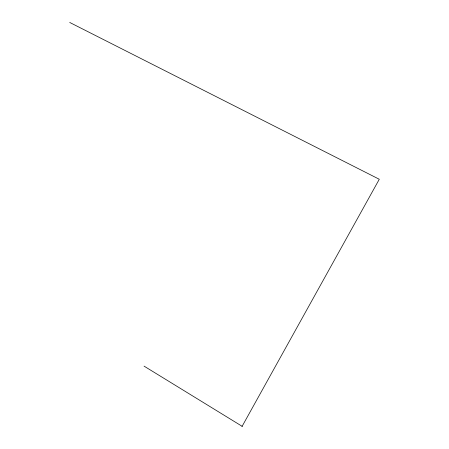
<?xml version="1.0" encoding="UTF-8"?>
<svg xmlns="http://www.w3.org/2000/svg" width="449" height="449" viewBox="0 0 449 449"><rect width="100%" height="100%" fill="white"/><g stroke="black" fill="none" stroke-linecap="round" stroke-linejoin="round"><path stroke-width="0.67" d="M241.994 426.55L379.287 179.263L69.713 22.45M144.056 366.126L242.213 426.348"/></g></svg>
